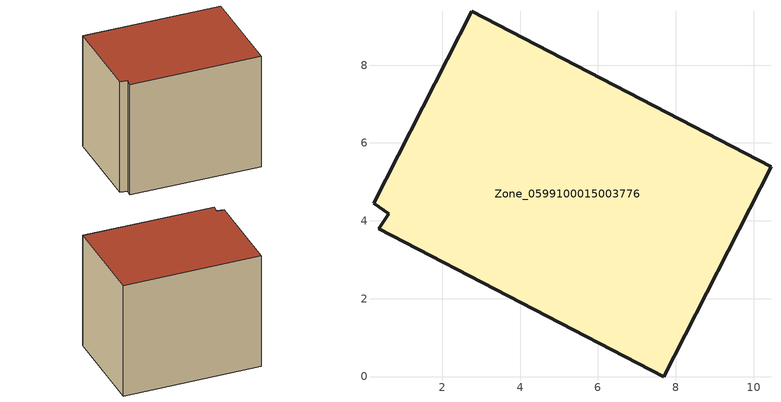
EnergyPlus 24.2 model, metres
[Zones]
Zone_0599100015003776
 floor ground (C_G): 2.76,9.38 10.45,5.38 7.69,0 0.37,3.8 0.62,4.18 0.23,4.45 z0.94
 wall outside (C_F): 7.69,0 10.45,5.38 2.76,9.38 0.23,4.45 0.62,4.18 0.37,3.8 7.69,0 z0.94:8.46
 roof outside (C_R): 10.45,5.38 2.76,9.38 0.23,4.45 0.62,4.18 0.37,3.8 7.69,0 z8.46
[BUILDING]
Pand.0599100015003776: North Axis=0; Terrain=City; Loads Convergence Tolerance Value=0.04; Temperature Convergence Tolerance Value=0.4; Solar Distribution=FullExterior; Maximum Number of Warmup Days=25; Minimum Number of Warmup Days=1
[Site:Location]
Rotterdam.The.Hague.AP_ZH_NLD Design_Conditions: Latitude=51.96; Longitude=4.45; Time Zone=1; Elevation=-4.5
[SITE:GROUNDTEMPERATURE:BUILDINGSURFACE]
18, 18, 18, 18, 18, 18, 18, 18, 18, 18, 18, 18
[MATERIAL] Thermal Absorptance=0.9; Solar Absorptance=0.7; Visible Absorptance=0.7
Name | Roughness | Thickness | Conductivity | Density | Specific Heat
G.TI.1946-1964 | MediumSmooth | 0.15 | 1 | 540 | 1210
F.TI.1946-1964 | Rough | 0.3 | 0.857143 | 1920 | 840
R.TI.1946-1964 | MediumRough | 0.2 | 0.277778 | 1500 | 1000
[CONSTRUCTION]
C_G: G.TI.1946-1964
C_F: F.TI.1946-1964
C_R: R.TI.1946-1964
[ZONE]
Zone_0599100015003776: Type=1; Multiplier=1; Ceiling Height=Autocalculate; Volume=Autocalculate; Floor Area=autocalculate; Part of Total Floor Area=Yes
[ZONEINFILTRATION:DESIGNFLOWRATE]
Infil_Zone_0599100015003776: Zone or ZoneList or Space or SpaceList=Zone_0599100015003776; Schedule=AlwaysOn; Design Flow Rate Calculation Method=Flow/Area; Flow Rate per Floor Area=0.003; Constant Term Coefficient=1; Temperature Term Coefficient=0; Velocity Term Coefficient=0; Velocity Squared Term Coefficient=0
[HVACTEMPLATE:ZONE:IDEALLOADSAIRSYSTEM]
Zone_0599100015003776: Maximum Heating Supply Air Temperature=50; Minimum Cooling Supply Air Temperature=13; Maximum Heating Supply Air Humidity Ratio=0.0156; Minimum Cooling Supply Air Humidity Ratio=0.0077; Heating Limit=NoLimit; Cooling Limit=NoLimit; Dehumidification Control Type=ConstantSensibleHeatRatio; Cooling Sensible Heat Ratio=0.7; Dehumidification Setpoint=60; Humidification Control Type=None; Humidification Setpoint=30; Outdoor Air Method=None; Outdoor Air Flow Rate per Person=0.00944; Outdoor Air Flow Rate per Zone Floor Area=0; Outdoor Air Flow Rate per Zone=0; Demand Controlled Ventilation Type=None; Outdoor Air Economizer Type=NoEconomizer; Heat Recovery Type=None; Sensible Heat Recovery Effectiveness=0.7; Latent Heat Recovery Effectiveness=0.65
[ZONECONTROL:THERMOSTAT]
ThermostatControl_Zone_0599100015003776: Zone or ZoneList=Zone_0599100015003776; Control Type Schedule=DualSetpointControlType; Control 1=Thermostat_Zone_0599100015003776; Temperature Difference Between Cutout And Setpoint=0
[THERMOSTATSETPOINT:DUALSETPOINT]
Thermostat_Zone_0599100015003776: Heating Setpoint Temperature Schedule=HeatingSetpoint_Zone_0599100015003776; Cooling Setpoint Temperature Schedule=CoolingSetpoint_Zone_0599100015003776
[SCHEDULE:COMPACT]
HeatingSetpoint_Zone_0599100015003776: Through: 12/31, For: AllDays, Until: 24:00, 21
CoolingSetpoint_Zone_0599100015003776: Through: 12/31, For: AllDays, Until: 24:00, 24
DualSetpointControlType: Through: 12/31, For: AllDays, Until: 24:00, 4
AlwaysOn: Through: 12/31, For: AllDays, Until: 24:00, 1
